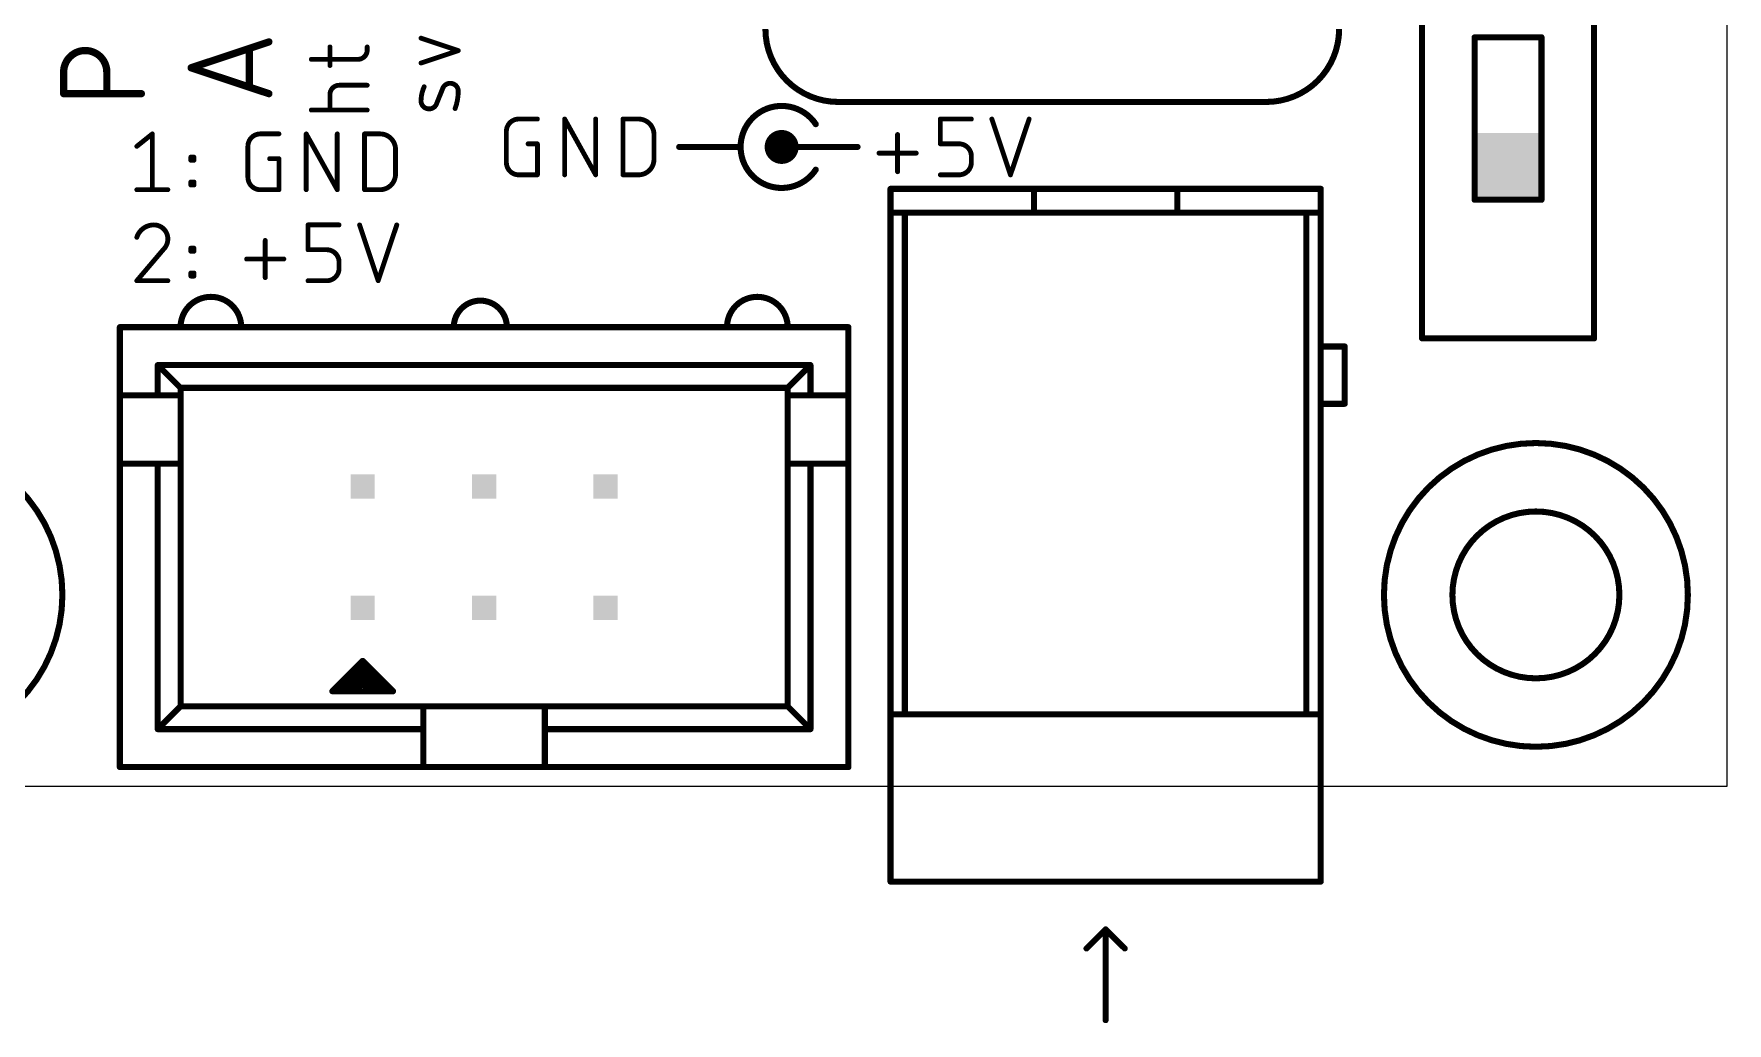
# Model space of a CAD drawing. Extents: x -12 to 55, y -5 to 108.
# Drawn here: x 7.58 to 43, y -4.96 to 15.74 of the extents above; entities that cross this region are included whole.
import ezdxf

# ---------------------------------------------------------------- set-up
doc = ezdxf.new("R2010")
doc.units = 0
for name, color, linetype in [('20', 30, 'CONTINUOUS'), ('21', 253, 'CONTINUOUS'), ('51', 253, 'CONTINUOUS')]:
    doc.layers.add(name, color=color, linetype=linetype)

# ---------------------------------------------------------------- blocks, each defined once
blk = doc.blocks.new('RECT')
blk.add_solid([(-0.5, -0.5), (0.5, -0.5), (-0.5, 0.5), (0.5, 0.5)])

msp = doc.modelspace()

# ---------------------------------------------------------------- linework, layer by layer
at = {"layer": '20'}
for p, q in [((43, 0), (43, 71)), ((0, 0), (43, 0))]:
    msp.add_line(p, q, dxfattribs=at)
at = {"layer": '21'}
for points, const_width in [([(10.872, 15.0331), (12.4976, 15.5749)], 0.1524), ([(16.4592, 15.3929), (15.6803, 15.6525)], 0.1016), ([(36.6175, 15.67), (36.6175, 14.77)], 0.127), ([(39.1175, 15.67), (37.7175, 15.67)], 0.127), ([(37.7175, 15.67), (37.7175, 12.27)], 0.127), ([(39.1175, 12.27), (39.1175, 15.67)], 0.127), ([(40.2175, 15.67), (40.2175, 14.77)], 0.127), ([(12.0912, 15.4395), (12.0912, 14.6267)], 0.1524), ([(13.3858, 15.2101), (14.3595, 15.2101)], 0.1016), ([(13.7753, 15.0803), (13.7753, 15.4697)], 0.1016), ([(14.5542, 15.4048), (14.5542, 15.4697)], 0.1016), ([(15.6803, 15.1333), (16.4592, 15.3929)], 0.1016), ([(8.205, 14.4912), (8.205, 14.9428)], 0.1524), ([(9.1081, 14.9428), (9.1081, 14.4912)], 0.1524), ([(12.4976, 14.4912), (10.872, 15.0331)], 0.1524), ([(9.8306, 14.4912), (8.205, 14.4912)], 0.1524), ([(13.7753, 14.1483), (13.7753, 14.4729)], 0.1016), ([(13.97, 14.6676), (14.5542, 14.6676)], 0.1016), ([(16.1346, 14.6027), (16.0048, 14.2781)], 0.1016), ([(14.5542, 14.1483), (13.3858, 14.1483)], 0.1016), ([(33.36, 14.318), (24.408, 14.318)], 0.127), ([(17.7251, 13.9604), (18.1146, 13.9604)], 0.1016), ([(18.6846, 12.7921), (18.6846, 13.9604)], 0.1016), ([(18.6846, 13.9604), (19.3338, 12.7921)], 0.1016), ([(19.3338, 12.7921), (19.3338, 13.9604)], 0.1016), ([(19.9038, 12.7921), (19.9038, 13.9604)], 0.1016), ([(19.9038, 13.9604), (20.2284, 13.9604)], 0.1016), ([(26.5424, 13.4412), (26.5424, 13.9604)], 0.1016), ([(26.5424, 13.9604), (27.1915, 13.9604)], 0.1016), ([(27.6205, 13.9604), (28.01, 12.7921)], 0.1016), ([(28.01, 12.7921), (28.3994, 13.9604)], 0.1016), ([(9.7352, 13.3896), (10.0597, 13.6492)], 0.1016), ([(10.0597, 13.6492), (10.0597, 12.4808)], 0.1016), ([(12.3189, 13.6492), (12.7084, 13.6492)], 0.1016), ([(13.2785, 12.4808), (13.2785, 13.6492)], 0.1016), ([(13.2785, 13.6492), (13.9276, 12.4808)], 0.1016), ([(13.9276, 12.4808), (13.9276, 13.6492)], 0.1016), ([(14.4977, 12.4808), (14.4977, 13.6492)], 0.1016), ([(14.4977, 13.6492), (14.8222, 13.6492)], 0.1016), ([(17.4654, 13.0517), (17.4654, 13.7008)], 0.1016), ([(17.9198, 13.4412), (18.1146, 13.4412)], 0.1016), ([(18.1146, 13.4412), (18.1146, 12.7921)], 0.1016), ([(20.553, 13.6359), (20.553, 13.1166)], 0.1016), ([(25.6478, 12.857), (25.6478, 13.6359)], 0.1016), ([(26.9319, 13.4412), (26.5424, 13.4412)], 0.1016), ([(10.8655, 13.0975), (10.8655, 13.1624)], 0.1016), ([(10.8655, 13.1624), (10.9304, 13.1624)], 0.1016), ([(10.9304, 13.0975), (10.8655, 13.0975)], 0.1016), ([(10.9304, 13.1624), (10.9304, 13.0975)], 0.1016), ([(12.0593, 12.7404), (12.0593, 13.3896)], 0.1016), ([(12.5136, 13.1299), (12.7084, 13.1299)], 0.1016), ([(12.7084, 13.1299), (12.7084, 12.4808)], 0.1016), ([(15.1468, 13.3246), (15.1468, 12.8054)], 0.1016), ([(22.35, 13.3763), (21.08, 13.3763)], 0.127), ([(23.2231, 13.3763), (24.8106, 13.3763)], 0.127), ([(25.2583, 13.2464), (26.0372, 13.2464)], 0.1016), ([(27.1915, 13.0517), (27.1915, 13.1815)], 0.1016), ([(36.6175, 13.17), (36.6175, 12.27)], 0.127), ([(40.2175, 13.17), (40.2175, 12.27)], 0.127), ([(18.1146, 12.7921), (17.7251, 12.7921)], 0.1016), ([(20.2284, 12.7921), (19.9038, 12.7921)], 0.1016), ([(26.5424, 12.7921), (26.9319, 12.7921)], 0.1016), ([(9.7352, 12.4808), (10.3843, 12.4808)], 0.1016), ([(10.8655, 12.5782), (10.8655, 12.6431)], 0.1016), ([(10.8655, 12.6431), (10.9304, 12.6431)], 0.1016), ([(10.9304, 12.5782), (10.8655, 12.5782)], 0.1016), ([(10.9304, 12.6431), (10.9304, 12.5782)], 0.1016), ([(12.7084, 12.4808), (12.3189, 12.4808)], 0.1016), ([(14.8222, 12.4808), (14.4977, 12.4808)], 0.1016), ([(28.5, 12.5), (25.5, 12.5)], 0.127), ([(25.5, 12.5), (25.5, 12)], 0.127), ([(28.5, 12.5), (28.5, 12)], 0.127), ([(28.5, 12.5), (28.8, 12.5)], 0.127), ([(31.5, 12.5), (31.2, 12.5)], 0.127), ([(31.5, 12), (31.5, 12.5)], 0.127), ([(31.5, 12.5), (34.5, 12.5)], 0.127), ([(34.5, 12.5), (34.5, 12)], 0.127), ([(25.5, 1.5), (25.5, 12)], 0.127), ([(25.5, 12), (25.8, 12)], 0.127), ([(25.8, 12), (28.5, 12)], 0.127), ([(25.8, 1.5), (25.8, 12)], 0.127), ([(28.5, 12), (28.8, 12)], 0.127), ([(31.2, 12), (31.5, 12)], 0.127), ([(31.5, 12), (34.2, 12)], 0.127), ([(34.2, 12), (34.5, 12)], 0.127), ([(34.2, 9.5), (34.2, 12)], 0.127), ([(34.5, 12), (34.5, 9.7)], 0.127), ([(37.7175, 12.27), (39.1175, 12.27)], 0.127), ([(13.3166, 11.2249), (13.3166, 11.7442)], 0.1016), ([(13.3166, 11.7442), (13.9657, 11.7442)], 0.1016), ([(14.3947, 11.7442), (14.7841, 10.5758)], 0.1016), ([(14.7841, 10.5758), (15.1736, 11.7442)], 0.1016), ([(12.4219, 10.6407), (12.4219, 11.4196)], 0.1016), ([(10.2869, 11.2249), (9.7352, 10.5758)], 0.1016), ([(10.8655, 11.1925), (10.8655, 11.2574)], 0.1016), ([(10.8655, 11.2574), (10.9304, 11.2574)], 0.1016), ([(10.9304, 11.1925), (10.8655, 11.1925)], 0.1016), ([(10.9304, 11.2574), (10.9304, 11.1925)], 0.1016), ([(12.0325, 11.0302), (12.8114, 11.0302)], 0.1016), ([(13.706, 11.2249), (13.3166, 11.2249)], 0.1016), ([(13.9657, 10.8354), (13.9657, 10.9653)], 0.1016), ([(9.7352, 10.5758), (10.3843, 10.5758)], 0.1016), ([(10.8655, 10.6732), (10.8655, 10.7381)], 0.1016), ([(10.8655, 10.7381), (10.9304, 10.7381)], 0.1016), ([(10.9304, 10.6732), (10.8655, 10.6732)], 0.1016), ([(10.9304, 10.7381), (10.9304, 10.6732)], 0.1016), ([(13.3166, 10.5758), (13.706, 10.5758)], 0.1016), ([(36.6175, 9.37), (36.6175, 10.67)], 0.127), ([(40.2175, 9.37), (40.2175, 10.67)], 0.127), ([(9.38, 9.6038), (24.62, 9.6038)], 0.127), ([(9.38, 8.175), (9.38, 9.6038)], 0.127), ([(24.62, 9.6038), (24.62, 8.175)], 0.127), ([(36.6175, 9.37), (40.2175, 9.37)], 0.127), ([(10.1737, 8.81), (23.8263, 8.81)], 0.127), ([(10.1737, 8.81), (10.1737, 8.175)], 0.127), ([(10.1737, 8.81), (10.65, 8.3338)], 0.127), ([(23.35, 8.3338), (23.8263, 8.81)], 0.127), ([(23.8263, 8.175), (23.8263, 8.81)], 0.127), ([(9.38, 6.7463), (9.38, 8.175)], 0.127), ([(10.1737, 8.175), (9.38, 8.175)], 0.127), ([(10.65, 8.175), (10.1737, 8.175)], 0.127), ([(10.65, 8.3338), (23.35, 8.3338)], 0.127), ([(10.65, 8.175), (10.65, 8.3338)], 0.127), ([(10.65, 6.7463), (10.65, 8.175)], 0.127), ([(23.35, 8.3338), (23.35, 8.175)], 0.127), ([(23.35, 8.175), (23.35, 6.7463)], 0.127), ([(23.35, 8.175), (23.8263, 8.175)], 0.127), ([(23.8263, 8.175), (24.62, 8.175)], 0.127), ([(24.62, 8.175), (24.62, 6.7463)], 0.127), ([(34.2, 1.5), (34.2, 7.7)], 0.127), ([(34.5, 7.5), (34.5, 1.5)], 0.127), ([(9.38, 0.3962), (9.38, 6.7463)], 0.127), ([(10.1737, 6.7463), (9.38, 6.7463)], 0.127), ([(10.65, 6.7463), (10.1737, 6.7463)], 0.127), ([(10.1737, 6.7463), (10.1737, 1.19)], 0.127), ([(10.65, 1.6662), (10.65, 6.7463)], 0.127), ([(23.35, 6.7463), (23.35, 1.6662)], 0.127), ([(23.35, 6.7463), (23.8263, 6.7463)], 0.127), ([(23.8263, 6.7463), (24.62, 6.7463)], 0.127), ([(23.8263, 6.7463), (23.8263, 1.19)], 0.127), ([(24.62, 6.7463), (24.62, 0.3962)], 0.127), ([(14.46, 2.6188), (13.825, 1.9838)], 0.127), ([(14.46, 2.46), (13.9837, 1.9838)], 0.127), ([(15.095, 1.9838), (14.46, 2.6188)], 0.127), ([(14.9362, 1.9838), (14.46, 2.46)], 0.127), ([(14.46, 2.3013), (14.1425, 1.9838)], 0.127), ([(14.46, 2.1425), (14.3012, 1.9838)], 0.127), ([(14.7775, 1.9838), (14.46, 2.3013)], 0.127), ([(14.6187, 1.9838), (14.46, 2.1425)], 0.127), ([(13.825, 1.9838), (13.9837, 1.9838)], 0.127), ([(13.9837, 1.9838), (14.1425, 1.9838)], 0.127), ([(14.1425, 1.9838), (14.3012, 1.9838)], 0.127), ([(14.3012, 1.9838), (14.6187, 1.9838)], 0.127), ([(14.6187, 1.9838), (14.7775, 1.9838)], 0.127), ([(14.7775, 1.9838), (14.9362, 1.9838)], 0.127), ([(14.9362, 1.9838), (15.095, 1.9838)], 0.127), ([(10.1737, 1.19), (10.65, 1.6662)], 0.127), ([(15.73, 1.6662), (10.65, 1.6662)], 0.127), ([(18.27, 1.6662), (15.73, 1.6662)], 0.127), ([(15.73, 1.6662), (15.73, 1.19)], 0.127), ([(23.35, 1.6662), (18.27, 1.6662)], 0.127), ([(18.27, 1.6662), (18.27, 1.19)], 0.127), ([(23.35, 1.6662), (23.8263, 1.19)], 0.127), ([(25.8, 1.5), (25.5, 1.5)], 0.127), ([(25.5, 1.5), (25.5, -2)], 0.127), ([(34.2, 1.5), (25.8, 1.5)], 0.127), ([(34.5, 1.5), (34.2, 1.5)], 0.127), ([(34.5, -2), (34.5, 1.5)], 0.127), ([(15.73, 1.19), (10.1737, 1.19)], 0.127), ([(15.73, 1.19), (15.73, 0.3962)], 0.127), ([(18.27, 1.19), (18.27, 0.3962)], 0.127), ([(18.27, 1.19), (23.8263, 1.19)], 0.127), ([(15.73, 0.3962), (9.38, 0.3962)], 0.127), ([(18.27, 0.3962), (15.73, 0.3962)], 0.127), ([(24.62, 0.3962), (18.27, 0.3962)], 0.127), ([(25.5, -2), (34.5, -2)], 0.127), ([(30, -3), (29.6, -3.4)], 0.127), ([(30, -4.9), (30, -3)], 0.127), ([(30, -3), (30.4, -3.4)], 0.127)]:
    msp.add_lwpolyline(points, dxfattribs=dict(at, const_width=const_width))
for points, const_width in [([(12.5096, 15.5388, 1), (12.4855, 15.6111)], 0.0762), ([(15.6883, 15.6766, 1), (15.6722, 15.6284)], 0.0508), ([(22.884, 15.842, 0.4142), (24.408, 14.318)], 0.127), ([(33.36, 14.318, 0.4142), (34.884, 15.842)], 0.127), ([(36.6493, 15.67, 1), (36.5857, 15.67)], 0.0635), ([(37.7175, 15.7018, 1), (37.7175, 15.6382)], 0.0635), ([(37.7493, 15.67, 1), (37.6857, 15.67)], 0.0635), ([(39.1493, 15.67, 1), (39.0857, 15.67)], 0.0635), ([(39.1175, 15.6382, 1), (39.1175, 15.7018)], 0.0635), ([(40.2493, 15.67, 1), (40.1857, 15.67)], 0.0635), ([(9.1081, 14.9428, 1), (8.205, 14.9428)], 0.1524), ([(12.1293, 15.4395, 1), (12.0531, 15.4395)], 0.0762), ([(13.3858, 15.2355, 1), (13.3858, 15.1847)], 0.0508), ([(13.8007, 15.4697, 1), (13.7499, 15.4697)], 0.0508), ([(14.3595, 15.2101, 0.4142), (14.5542, 15.4048)], 0.1016), ([(14.3595, 15.2355, 1), (14.3595, 15.1847)], 0.0508), ([(14.3595, 15.1847, 1), (14.3595, 15.2355)], 0.0508), ([(14.5796, 15.4697, 1), (14.5288, 15.4697)], 0.0508), ([(14.5796, 15.4048, 1), (14.5288, 15.4048)], 0.0508), ([(14.5288, 15.4048, 1), (14.5796, 15.4048)], 0.0508), ([(16.4672, 15.3688, 1), (16.4512, 15.417)], 0.0508), ([(16.4512, 15.3688, 1), (16.4672, 15.417)], 0.0508), ([(8.2431, 14.9428, 1), (8.1669, 14.9428)], 0.0762), ([(8.1669, 14.9428, 1), (8.2431, 14.9428)], 0.0762), ([(9.1462, 14.9428, 1), (9.07, 14.9428)], 0.0762), ([(9.07, 14.9428, 1), (9.1462, 14.9428)], 0.0762), ([(10.884, 15.0692, 1), (10.8599, 14.9969)], 0.0762), ([(10.8599, 15.0692, 1), (10.884, 14.9969)], 0.0762), ([(13.7499, 15.0803, 1), (13.8007, 15.0803)], 0.0508), ([(15.6722, 15.1574, 1), (15.6883, 15.1092)], 0.0508), ([(8.205, 14.5293, 1), (8.205, 14.4531)], 0.0762), ([(8.1669, 14.4912, 1), (8.2431, 14.4912)], 0.0762), ([(9.07, 14.4912, 1), (9.1462, 14.4912)], 0.0762), ([(9.8306, 14.4531, 1), (9.8306, 14.5293)], 0.0762), ([(12.0531, 14.6267, 1), (12.1293, 14.6267)], 0.0762), ([(12.4855, 14.4551, 1), (12.5096, 14.5273)], 0.0762), ([(13.97, 14.6676, 0.4142), (13.7753, 14.4729)], 0.1016), ([(13.8007, 14.4729, 1), (13.7499, 14.4729)], 0.0508), ([(13.97, 14.693, 1), (13.97, 14.6422)], 0.0508), ([(13.97, 14.6422, 1), (13.97, 14.693)], 0.0508), ([(14.5542, 14.6422, 1), (14.5542, 14.693)], 0.0508), ([(15.7452, 14.6351, 0.1025), (15.6803, 14.343)], 0.1016), ([(15.7683, 14.6247, 1), (15.722, 14.6456)], 0.0508), ([(16.4592, 14.5378, 0.8318), (16.1346, 14.6027)], 0.1016), ([(16.1111, 14.6121, 1), (16.1582, 14.5932)], 0.0508), ([(16.1582, 14.5932, 1), (16.1111, 14.6121)], 0.0508), ([(16.3943, 14.1808, 0.083), (16.4592, 14.5378)], 0.1016), ([(16.4846, 14.5374, 1), (16.4338, 14.5381)], 0.0508), ([(16.4338, 14.5381, 1), (16.4846, 14.5374)], 0.0508), ([(36.5857, 14.77, 1), (36.6493, 14.77)], 0.0635), ([(40.1857, 14.77, 1), (40.2493, 14.77)], 0.0635), ([(13.3858, 14.1737, 1), (13.3858, 14.1229)], 0.0508), ([(13.7499, 14.4729, 1), (13.8007, 14.4729)], 0.0508), ([(13.7499, 14.1483, 1), (13.8007, 14.1483)], 0.0508), ([(14.5542, 14.1229, 1), (14.5542, 14.1737)], 0.0508), ([(15.7057, 14.3427, 1), (15.6549, 14.3434)], 0.0508), ([(15.6803, 14.343, 0.8318), (16.0048, 14.2781)], 0.1016), ([(15.6549, 14.3434, 1), (15.7057, 14.3427)], 0.0508), ([(15.9812, 14.2876, 1), (16.0284, 14.2687)], 0.0508), ([(16.0284, 14.2687, 1), (15.9812, 14.2876)], 0.0508), ([(16.3704, 14.1894, 1), (16.4182, 14.1722)], 0.0508), ([(23.9375, 13.8525, 3.3028), (23.9375, 12.9)], 0.127), ([(24.408, 14.3498, 1), (24.408, 14.2863)], 0.0635), ([(24.408, 14.2863, 1), (24.408, 14.3498)], 0.0635), ([(33.36, 14.3498, 1), (33.36, 14.2863)], 0.0635), ([(33.36, 14.2863, 1), (33.36, 14.3498)], 0.0635), ([(17.7251, 13.9604, 0.4142), (17.4654, 13.7008)], 0.1016), ([(17.7251, 13.9858, 1), (17.7251, 13.9351)], 0.0508), ([(17.7251, 13.9351, 1), (17.7251, 13.9858)], 0.0508), ([(18.1146, 13.9351, 1), (18.1146, 13.9858)], 0.0508), ([(18.7068, 13.9728, 1), (18.6624, 13.9481)], 0.0508), ([(18.71, 13.9604, 1), (18.6592, 13.9604)], 0.0508), ([(19.3592, 13.9604, 1), (19.3084, 13.9604)], 0.0508), ([(19.9292, 13.9604, 1), (19.8784, 13.9604)], 0.0508), ([(19.9038, 13.9858, 1), (19.9038, 13.9351)], 0.0508), ([(20.553, 13.6359, 0.4142), (20.2284, 13.9604)], 0.1016), ([(20.2284, 13.9858, 1), (20.2284, 13.9351)], 0.0508), ([(20.2284, 13.9351, 1), (20.2284, 13.9858)], 0.0508), ([(23.9111, 13.8349, 1), (23.9639, 13.8701)], 0.0635), ([(26.5678, 13.9604, 1), (26.517, 13.9604)], 0.0508), ([(26.5424, 13.9858, 1), (26.5424, 13.9351)], 0.0508), ([(27.1915, 13.9351, 1), (27.1915, 13.9858)], 0.0508), ([(27.6446, 13.9685, 1), (27.5964, 13.9524)], 0.0508), ([(28.4235, 13.9524, 1), (28.3753, 13.9685)], 0.0508), ([(10.0851, 13.6492, 1), (10.0343, 13.6492)], 0.0508), ([(10.0756, 13.6294, 1), (10.0439, 13.669)], 0.0508), ([(12.3189, 13.6492, 0.4142), (12.0593, 13.3896)], 0.1016), ([(12.3189, 13.6746, 1), (12.3189, 13.6238)], 0.0508), ([(12.3189, 13.6238, 1), (12.3189, 13.6746)], 0.0508), ([(12.7084, 13.6238, 1), (12.7084, 13.6746)], 0.0508), ([(13.3039, 13.6492, 1), (13.2531, 13.6492)], 0.0508), ([(13.3007, 13.6615, 1), (13.2563, 13.6369)], 0.0508), ([(13.953, 13.6492, 1), (13.9022, 13.6492)], 0.0508), ([(14.5231, 13.6492, 1), (14.4723, 13.6492)], 0.0508), ([(14.4977, 13.6746, 1), (14.4977, 13.6238)], 0.0508), ([(15.1468, 13.3246, 0.4142), (14.8222, 13.6492)], 0.1016), ([(14.8222, 13.6746, 1), (14.8222, 13.6238)], 0.0508), ([(14.8222, 13.6238, 1), (14.8222, 13.6746)], 0.0508), ([(17.4908, 13.7008, 1), (17.44, 13.7008)], 0.0508), ([(17.44, 13.7008, 1), (17.4908, 13.7008)], 0.0508), ([(17.9198, 13.4666, 1), (17.9198, 13.4158)], 0.0508), ([(18.14, 13.4412, 1), (18.0892, 13.4412)], 0.0508), ([(18.1146, 13.4158, 1), (18.1146, 13.4666)], 0.0508), ([(20.5784, 13.6359, 1), (20.5276, 13.6359)], 0.0508), ([(20.5276, 13.6359, 1), (20.5784, 13.6359)], 0.0508), ([(23.2231, 13.1988, 1), (23.2231, 13.5537, 1), (23.2231, 13.1988)], 0.355), ([(25.6732, 13.6359, 1), (25.6224, 13.6359)], 0.0508), ([(26.5424, 13.4666, 1), (26.5424, 13.4158)], 0.0508), ([(26.517, 13.4412, 1), (26.5678, 13.4412)], 0.0508), ([(27.1915, 13.1815, 0.4142), (26.9319, 13.4412)], 0.1016), ([(26.9319, 13.4666, 1), (26.9319, 13.4158)], 0.0508), ([(26.9319, 13.4158, 1), (26.9319, 13.4666)], 0.0508), ([(9.7193, 13.4094, 1), (9.751, 13.3697)], 0.0508), ([(10.8909, 13.1624, 1), (10.8401, 13.1624)], 0.0508), ([(10.8655, 13.1878, 1), (10.8655, 13.137)], 0.0508), ([(10.8655, 13.1229, 1), (10.8655, 13.0721)], 0.0508), ([(10.8401, 13.0975, 1), (10.8909, 13.0975)], 0.0508), ([(10.9558, 13.1624, 1), (10.905, 13.1624)], 0.0508), ([(10.905, 13.0975, 1), (10.9558, 13.0975)], 0.0508), ([(10.9304, 13.137, 1), (10.9304, 13.1878)], 0.0508), ([(10.9304, 13.0721, 1), (10.9304, 13.1229)], 0.0508), ([(12.0847, 13.3896, 1), (12.0339, 13.3896)], 0.0508), ([(12.0339, 13.3896, 1), (12.0847, 13.3896)], 0.0508), ([(12.5136, 13.1553, 1), (12.5136, 13.1045)], 0.0508), ([(12.7338, 13.1299, 1), (12.683, 13.1299)], 0.0508), ([(12.7084, 13.1045, 1), (12.7084, 13.1553)], 0.0508), ([(15.1722, 13.3246, 1), (15.1214, 13.3246)], 0.0508), ([(15.1214, 13.3246, 1), (15.1722, 13.3246)], 0.0508), ([(20.2284, 12.7921, 0.4142), (20.553, 13.1166)], 0.1016), ([(20.5784, 13.1166, 1), (20.5276, 13.1166)], 0.0508), ([(20.5276, 13.1166, 1), (20.5784, 13.1166)], 0.0508), ([(21.08, 13.408, 1), (21.08, 13.3445)], 0.0635), ([(22.35, 13.3445, 1), (22.35, 13.408)], 0.0635), ([(23.2231, 13.408, 1), (23.2231, 13.3445)], 0.0635), ([(24.8106, 13.3445, 1), (24.8106, 13.408)], 0.0635), ([(25.2583, 13.2718, 1), (25.2583, 13.221)], 0.0508), ([(26.0372, 13.221, 1), (26.0372, 13.2718)], 0.0508), ([(27.2169, 13.1815, 1), (27.1661, 13.1815)], 0.0508), ([(27.1661, 13.1815, 1), (27.2169, 13.1815)], 0.0508), ([(36.6493, 13.17, 1), (36.5857, 13.17)], 0.0635), ([(40.2493, 13.17, 1), (40.1857, 13.17)], 0.0635), ([(12.0593, 12.7404, 0.4142), (12.3189, 12.4808)], 0.1016), ([(12.0847, 12.7404, 1), (12.0339, 12.7404)], 0.0508), ([(12.0339, 12.7404, 1), (12.0847, 12.7404)], 0.0508), ([(14.8222, 12.4808, 0.4142), (15.1468, 12.8054)], 0.1016), ([(15.1722, 12.8054, 1), (15.1214, 12.8054)], 0.0508), ([(15.1214, 12.8054, 1), (15.1722, 12.8054)], 0.0508), ([(17.4654, 13.0517, 0.4142), (17.7251, 12.7921)], 0.1016), ([(17.4908, 13.0517, 1), (17.44, 13.0517)], 0.0508), ([(17.44, 13.0517, 1), (17.4908, 13.0517)], 0.0508), ([(17.7251, 12.8175, 1), (17.7251, 12.7667)], 0.0508), ([(17.7251, 12.7667, 1), (17.7251, 12.8175)], 0.0508), ([(18.0892, 12.7921, 1), (18.14, 12.7921)], 0.0508), ([(18.1146, 12.7667, 1), (18.1146, 12.8175)], 0.0508), ([(18.6592, 12.7921, 1), (18.71, 12.7921)], 0.0508), ([(19.3084, 12.7921, 1), (19.3592, 12.7921)], 0.0508), ([(19.3115, 12.7797, 1), (19.356, 12.8044)], 0.0508), ([(19.9038, 12.8175, 1), (19.9038, 12.7667)], 0.0508), ([(19.8784, 12.7921, 1), (19.9292, 12.7921)], 0.0508), ([(20.2284, 12.8174, 1), (20.2284, 12.7667)], 0.0508), ([(20.2284, 12.7667, 1), (20.2284, 12.8175)], 0.0508), ([(23.9639, 12.8824, 1), (23.9111, 12.9176)], 0.0635), ([(25.6224, 12.857, 1), (25.6732, 12.857)], 0.0508), ([(26.5424, 12.8175, 1), (26.5424, 12.7667)], 0.0508), ([(26.9319, 12.7921, 0.4142), (27.1915, 13.0517)], 0.1016), ([(26.9319, 12.8175, 1), (26.9319, 12.7667)], 0.0508), ([(26.9319, 12.7667, 1), (26.9319, 12.8175)], 0.0508), ([(27.2169, 13.0517, 1), (27.1661, 13.0517)], 0.0508), ([(27.1661, 13.0517, 1), (27.2169, 13.0517)], 0.0508), ([(27.9859, 12.8001, 1), (28.0341, 12.784)], 0.0508), ([(27.9859, 12.784, 1), (28.0341, 12.8001)], 0.0508), ([(9.7352, 12.5062, 1), (9.7352, 12.4554)], 0.0508), ([(10.0343, 12.4808, 1), (10.0851, 12.4808)], 0.0508), ([(10.3843, 12.4554, 1), (10.3843, 12.5062)], 0.0508), ([(10.8909, 12.6431, 1), (10.8401, 12.6431)], 0.0508), ([(10.8655, 12.6685, 1), (10.8655, 12.6177)], 0.0508), ([(10.8655, 12.6036, 1), (10.8655, 12.5528)], 0.0508), ([(10.8401, 12.5782, 1), (10.8909, 12.5782)], 0.0508), ([(10.9558, 12.6431, 1), (10.905, 12.6431)], 0.0508), ([(10.905, 12.5782, 1), (10.9558, 12.5782)], 0.0508), ([(10.9304, 12.6177, 1), (10.9304, 12.6685)], 0.0508), ([(10.9304, 12.5528, 1), (10.9304, 12.6036)], 0.0508), ([(12.3189, 12.5062, 1), (12.3189, 12.4554)], 0.0508), ([(12.3189, 12.4554, 1), (12.3189, 12.5062)], 0.0508), ([(12.683, 12.4808, 1), (12.7338, 12.4808)], 0.0508), ([(12.7084, 12.4554, 1), (12.7084, 12.5062)], 0.0508), ([(13.2531, 12.4808, 1), (13.3039, 12.4808)], 0.0508), ([(13.9022, 12.4808, 1), (13.953, 12.4808)], 0.0508), ([(13.9054, 12.4685, 1), (13.9498, 12.4931)], 0.0508), ([(14.4977, 12.5062, 1), (14.4977, 12.4554)], 0.0508), ([(14.4723, 12.4808, 1), (14.5231, 12.4808)], 0.0508), ([(14.8222, 12.5062, 1), (14.8222, 12.4554)], 0.0508), ([(14.8222, 12.4554, 1), (14.8222, 12.5062)], 0.0508), ([(25.5, 12.5318, 1), (25.5, 12.4682)], 0.0635), ([(25.5317, 12.5, 1), (25.4683, 12.5)], 0.0635), ([(28.5, 12.5318, 1), (28.5, 12.4682)], 0.0635), ([(28.5317, 12.5, 1), (28.4683, 12.5)], 0.0635), ([(28.5, 12.4682, 1), (28.5, 12.5318)], 0.0635), ([(28.8, 12.4682, 1), (28.8, 12.5318)], 0.0635), ([(31.2, 12.5318, 1), (31.2, 12.4682)], 0.0635), ([(31.5, 12.5318, 1), (31.5, 12.4682)], 0.0635), ([(31.5317, 12.5, 1), (31.4683, 12.5)], 0.0635), ([(31.5, 12.4682, 1), (31.5, 12.5318)], 0.0635), ([(34.5318, 12.5, 1), (34.4682, 12.5)], 0.0635), ([(34.5, 12.4682, 1), (34.5, 12.5318)], 0.0635), ([(25.5, 12.0318, 1), (25.5, 11.9682)], 0.0635), ([(25.5317, 12, 1), (25.4683, 12)], 0.0635), ([(25.8, 12.0318, 1), (25.8, 11.9682)], 0.0635), ([(25.8317, 12, 1), (25.7683, 12)], 0.0635), ([(25.8, 11.9682, 1), (25.8, 12.0318)], 0.0635), ([(28.5, 12.0318, 1), (28.5, 11.9682)], 0.0635), ([(28.5, 11.9682, 1), (28.5, 12.0318)], 0.0635), ([(28.8, 11.9682, 1), (28.8, 12.0318)], 0.0635), ([(31.2, 12.0318, 1), (31.2, 11.9682)], 0.0635), ([(31.5, 12.0318, 1), (31.5, 11.9682)], 0.0635), ([(31.5, 11.9682, 1), (31.5, 12.0318)], 0.0635), ([(34.2, 12.0318, 1), (34.2, 11.9682)], 0.0635), ([(34.2318, 12, 1), (34.1683, 12)], 0.0635), ([(34.2, 11.9682, 1), (34.2, 12.0318)], 0.0635), ([(34.5318, 12, 1), (34.4682, 12)], 0.0635), ([(34.5, 11.9682, 1), (34.5, 12.0318)], 0.0635), ([(36.5857, 12.27, 1), (36.6493, 12.27)], 0.0635), ([(37.6857, 12.27, 1), (37.7493, 12.27)], 0.0635), ([(37.7175, 12.3018, 1), (37.7175, 12.2383)], 0.0635), ([(39.0857, 12.27, 1), (39.1493, 12.27)], 0.0635), ([(39.1175, 12.2383, 1), (39.1175, 12.3018)], 0.0635), ([(40.1857, 12.27, 1), (40.2493, 12.27)], 0.0635), ([(10.0922, 11.7442, 0.3252), (9.7352, 11.4846)], 0.1016), ([(10.3843, 11.4521, 0.4142), (10.0922, 11.7442)], 0.1016), ([(10.0922, 11.7696, 1), (10.0922, 11.7188)], 0.0508), ([(10.0922, 11.7188, 1), (10.0922, 11.7696)], 0.0508), ([(13.342, 11.7442, 1), (13.2912, 11.7442)], 0.0508), ([(13.3166, 11.7696, 1), (13.3166, 11.7188)], 0.0508), ([(13.9657, 11.7188, 1), (13.9657, 11.7696)], 0.0508), ([(14.4188, 11.7522, 1), (14.3706, 11.7362)], 0.0508), ([(15.1977, 11.7362, 1), (15.1495, 11.7522)], 0.0508), ([(25.4683, 12, 1), (25.5317, 12)], 0.0635), ([(28.4683, 12, 1), (28.5317, 12)], 0.0635), ([(31.4683, 12, 1), (31.5317, 12)], 0.0635), ([(34.4682, 12, 1), (34.5318, 12)], 0.0635), ([(9.711, 11.4924, 1), (9.7593, 11.4767)], 0.0508), ([(10.2869, 11.2249, 0.2053), (10.3843, 11.4521)], 0.1016), ([(10.4097, 11.4521, 1), (10.3589, 11.4521)], 0.0508), ([(10.3589, 11.4521, 1), (10.4097, 11.4521)], 0.0508), ([(12.4473, 11.4196, 1), (12.3965, 11.4196)], 0.0508), ([(10.2694, 11.2433, 1), (10.3044, 11.2065)], 0.0508), ([(10.3063, 11.2085, 1), (10.2676, 11.2414)], 0.0508), ([(10.8909, 11.2574, 1), (10.8401, 11.2574)], 0.0508), ([(10.8655, 11.2828, 1), (10.8655, 11.232)], 0.0508), ([(10.8655, 11.2179, 1), (10.8655, 11.1671)], 0.0508), ([(10.8401, 11.1925, 1), (10.8909, 11.1925)], 0.0508), ([(10.9558, 11.2574, 1), (10.905, 11.2574)], 0.0508), ([(10.905, 11.1925, 1), (10.9558, 11.1925)], 0.0508), ([(10.9304, 11.232, 1), (10.9304, 11.2828)], 0.0508), ([(10.9304, 11.1671, 1), (10.9304, 11.2179)], 0.0508), ([(12.0325, 11.0556, 1), (12.0325, 11.0048)], 0.0508), ([(12.8114, 11.0048, 1), (12.8114, 11.0556)], 0.0508), ([(13.3166, 11.2503, 1), (13.3166, 11.1995)], 0.0508), ([(13.2912, 11.2249, 1), (13.342, 11.2249)], 0.0508), ([(13.9657, 10.9653, 0.4142), (13.706, 11.2249)], 0.1016), ([(13.706, 11.2503, 1), (13.706, 11.1995)], 0.0508), ([(13.706, 11.1995, 1), (13.706, 11.2503)], 0.0508), ([(13.9911, 10.9653, 1), (13.9403, 10.9653)], 0.0508), ([(13.9403, 10.9653, 1), (13.9911, 10.9653)], 0.0508), ([(9.7352, 10.6012, 1), (9.7352, 10.5504)], 0.0508), ([(10.3843, 10.5504, 1), (10.3843, 10.6012)], 0.0508), ([(10.8909, 10.7381, 1), (10.8401, 10.7381)], 0.0508), ([(10.8655, 10.7635, 1), (10.8655, 10.7127)], 0.0508), ([(10.8655, 10.6986, 1), (10.8655, 10.6478)], 0.0508), ([(10.8401, 10.6732, 1), (10.8909, 10.6732)], 0.0508), ([(10.9558, 10.7381, 1), (10.905, 10.7381)], 0.0508), ([(10.905, 10.6732, 1), (10.9558, 10.6732)], 0.0508), ([(10.9304, 10.7127, 1), (10.9304, 10.7635)], 0.0508), ([(10.9304, 10.6478, 1), (10.9304, 10.6986)], 0.0508), ([(12.3965, 10.6407, 1), (12.4473, 10.6407)], 0.0508), ([(13.3166, 10.6012, 1), (13.3166, 10.5504)], 0.0508), ([(13.706, 10.5758, 0.4142), (13.9657, 10.8354)], 0.1016), ([(13.706, 10.6012, 1), (13.706, 10.5504)], 0.0508), ([(13.706, 10.5504, 1), (13.706, 10.6012)], 0.0508), ([(13.9911, 10.8354, 1), (13.9403, 10.8354)], 0.0508), ([(13.9403, 10.8354, 1), (13.9911, 10.8354)], 0.0508), ([(36.6493, 10.67, 1), (36.5857, 10.67)], 0.0635), ([(40.2493, 10.67, 1), (40.1857, 10.67)], 0.0635), ([(9.7158, 10.5923, 1), (9.7545, 10.5593)], 0.0508), ([(11.92, 9.6038, 1), (10.65, 9.6038)], 0.127), ([(14.76, 10.5838, 1), (14.8082, 10.5678)], 0.0508), ([(14.76, 10.5678, 1), (14.8082, 10.5838)], 0.0508), ([(23.35, 9.6038, 1), (22.08, 9.6038)], 0.127), ([(17.4763, 9.6038, 1), (16.365, 9.6038)], 0.127), ([(9.38, 9.6356, 1), (9.38, 9.572)], 0.0635), ([(9.4118, 9.6038, 1), (9.3483, 9.6038)], 0.0635), ([(10.6182, 9.6038, 1), (10.6818, 9.6038)], 0.0635), ([(11.8882, 9.6038, 1), (11.9518, 9.6038)], 0.0635), ([(16.3333, 9.6038, 1), (16.3968, 9.6038)], 0.0635), ([(17.4446, 9.6038, 1), (17.5081, 9.6038)], 0.0635), ([(22.0483, 9.6038, 1), (22.1118, 9.6038)], 0.0635), ([(23.3183, 9.6038, 1), (23.3818, 9.6038)], 0.0635), ([(24.6517, 9.6038, 1), (24.5883, 9.6038)], 0.0635), ([(24.62, 9.572, 1), (24.62, 9.6356)], 0.0635), ([(34.4682, 9.7, 1), (34.5318, 9.7)], 0.0635), ([(34.1683, 9.5, 1), (34.2318, 9.5)], 0.0635), ([(36.6175, 9.4018, 1), (36.6175, 9.3383)], 0.0635), ([(36.5857, 9.37, 1), (36.6493, 9.37)], 0.0635), ([(40.1857, 9.37, 1), (40.2493, 9.37)], 0.0635), ([(40.2175, 9.3383, 1), (40.2175, 9.4018)], 0.0635), ([(10.2055, 8.81, 1), (10.1419, 8.81)], 0.0635), ([(10.1737, 8.8418, 1), (10.1737, 8.7782)], 0.0635), ([(10.1961, 8.8325, 1), (10.1513, 8.7875)], 0.0635), ([(23.858, 8.81, 1), (23.7946, 8.81)], 0.0635), ([(23.8487, 8.7875, 1), (23.8039, 8.8325)], 0.0635), ([(23.8263, 8.7782, 1), (23.8263, 8.8418)], 0.0635), ([(9.38, 8.2068, 1), (9.38, 8.1433)], 0.0635), ([(9.4118, 8.175, 1), (9.3483, 8.175)], 0.0635), ([(9.3483, 8.175, 1), (9.4118, 8.175)], 0.0635), ([(10.1419, 8.175, 1), (10.2055, 8.175)], 0.0635), ([(10.1737, 8.2068, 1), (10.1737, 8.1433)], 0.0635), ([(10.1737, 8.1433, 1), (10.1737, 8.2068)], 0.0635), ([(10.65, 8.3656, 1), (10.65, 8.302)], 0.0635), ([(10.6818, 8.3338, 1), (10.6182, 8.3338)], 0.0635), ([(10.6818, 8.175, 1), (10.6182, 8.175)], 0.0635), ([(10.6182, 8.175, 1), (10.6818, 8.175)], 0.0635), ([(10.6276, 8.3113, 1), (10.6724, 8.3563)], 0.0635), ([(10.65, 8.1433, 1), (10.65, 8.2068)], 0.0635), ([(23.3276, 8.3563, 1), (23.3724, 8.3113)], 0.0635), ([(23.35, 8.2068, 1), (23.35, 8.1433)], 0.0635), ([(23.3818, 8.3338, 1), (23.3183, 8.3338)], 0.0635), ([(23.3818, 8.175, 1), (23.3183, 8.175)], 0.0635), ([(23.3183, 8.175, 1), (23.3818, 8.175)], 0.0635), ([(23.35, 8.302, 1), (23.35, 8.3656)], 0.0635), ([(23.8263, 8.2068, 1), (23.8263, 8.1433)], 0.0635), ([(23.7946, 8.175, 1), (23.858, 8.175)], 0.0635), ([(23.8263, 8.1433, 1), (23.8263, 8.2068)], 0.0635), ([(24.6517, 8.175, 1), (24.5883, 8.175)], 0.0635), ([(24.5883, 8.175, 1), (24.6517, 8.175)], 0.0635), ([(24.62, 8.1433, 1), (24.62, 8.2068)], 0.0635), ([(34.2318, 7.7, 1), (34.1683, 7.7)], 0.0635), ([(34.5318, 7.5, 1), (34.4682, 7.5)], 0.0635), ([(5, 0.8211, 1), (5, 7.1789, 1), (5, 0.8211)], 0.127), ([(39, 0.8211, 1), (39, 7.1789, 1), (39, 0.8211)], 0.127), ([(9.38, 6.7781, 1), (9.38, 6.7146)], 0.0635), ([(9.4118, 6.7463, 1), (9.3483, 6.7463)], 0.0635), ([(9.3483, 6.7463, 1), (9.4118, 6.7463)], 0.0635), ([(10.2055, 6.7463, 1), (10.1419, 6.7463)], 0.0635), ([(10.1737, 6.7781, 1), (10.1737, 6.7146)], 0.0635), ([(10.1737, 6.7146, 1), (10.1737, 6.7781)], 0.0635), ([(10.6818, 6.7463, 1), (10.6182, 6.7463)], 0.0635), ([(10.6182, 6.7463, 1), (10.6818, 6.7463)], 0.0635), ([(10.65, 6.7146, 1), (10.65, 6.7781)], 0.0635), ([(23.35, 6.7781, 1), (23.35, 6.7146)], 0.0635), ([(23.3818, 6.7463, 1), (23.3183, 6.7463)], 0.0635), ([(23.3183, 6.7463, 1), (23.3818, 6.7463)], 0.0635), ([(23.8263, 6.7781, 1), (23.8263, 6.7146)], 0.0635), ([(23.858, 6.7463, 1), (23.7946, 6.7463)], 0.0635), ([(23.8263, 6.7146, 1), (23.8263, 6.7781)], 0.0635), ([(24.6517, 6.7463, 1), (24.5883, 6.7463)], 0.0635), ([(24.5883, 6.7463, 1), (24.6517, 6.7463)], 0.0635), ([(24.62, 6.7146, 1), (24.62, 6.7781)], 0.0635), ([(39, 2.2537, 1), (39, 5.7463, 1), (39, 2.2537)], 0.127), ([(14.4825, 2.6413, 1), (14.4375, 2.5963)], 0.0635), ([(14.4825, 2.4825, 1), (14.4375, 2.4375)], 0.0635), ([(14.4825, 2.5963, 1), (14.4375, 2.6413)], 0.0635), ([(14.4824, 2.4375, 1), (14.4376, 2.4825)], 0.0635), ([(14.4825, 2.3238, 1), (14.4375, 2.2788)], 0.0635), ([(14.4825, 2.165, 1), (14.4375, 2.12)], 0.0635), ([(14.4825, 2.2788, 1), (14.4375, 2.3238)], 0.0635), ([(14.4824, 2.12, 1), (14.4376, 2.165)], 0.0635), ([(13.8025, 2.0063, 1), (13.8475, 1.9613)], 0.0635), ([(13.825, 2.0156, 1), (13.825, 1.9521)], 0.0635), ([(13.9837, 2.0156, 1), (13.9837, 1.9521)], 0.0635), ([(13.9613, 2.0063, 1), (14.0061, 1.9613)], 0.0635), ([(13.9837, 1.9521, 1), (13.9837, 2.0156)], 0.0635), ([(14.12, 2.0063, 1), (14.165, 1.9613)], 0.0635), ([(14.1425, 2.0156, 1), (14.1425, 1.9521)], 0.0635), ([(14.1425, 1.9521, 1), (14.1425, 2.0156)], 0.0635), ([(14.3012, 2.0156, 1), (14.3012, 1.9521)], 0.0635), ([(14.2788, 2.0063, 1), (14.3236, 1.9613)], 0.0635), ([(14.3012, 1.9521, 1), (14.3012, 2.0156)], 0.0635), ([(14.6187, 2.0156, 1), (14.6187, 1.9521)], 0.0635), ([(14.5962, 1.9613, 1), (14.6412, 2.0063)], 0.0635), ([(14.6187, 1.9521, 1), (14.6187, 2.0156)], 0.0635), ([(14.7775, 2.0156, 1), (14.7775, 1.9521)], 0.0635), ([(14.755, 1.9613, 1), (14.8, 2.0063)], 0.0635), ([(14.7775, 1.9521, 1), (14.7775, 2.0156)], 0.0635), ([(14.9362, 2.0156, 1), (14.9362, 1.9521)], 0.0635), ([(14.9137, 1.9613, 1), (14.9587, 2.0063)], 0.0635), ([(14.9362, 1.9521, 1), (14.9362, 2.0156)], 0.0635), ([(15.0725, 1.9613, 1), (15.1175, 2.0063)], 0.0635), ([(15.095, 1.9521, 1), (15.095, 2.0156)], 0.0635), ([(10.6182, 1.6662, 1), (10.6818, 1.6662)], 0.0635), ([(10.65, 1.698, 1), (10.65, 1.6345)], 0.0635), ([(10.6724, 1.6437, 1), (10.6276, 1.6887)], 0.0635), ([(15.7618, 1.6662, 1), (15.6982, 1.6662)], 0.0635), ([(15.73, 1.698, 1), (15.73, 1.6345)], 0.0635), ([(15.73, 1.6345, 1), (15.73, 1.698)], 0.0635), ([(18.27, 1.698, 1), (18.27, 1.6345)], 0.0635), ([(18.3017, 1.6662, 1), (18.2383, 1.6662)], 0.0635), ([(18.27, 1.6345, 1), (18.27, 1.698)], 0.0635), ([(23.3724, 1.6887, 1), (23.3276, 1.6437)], 0.0635), ([(23.3183, 1.6662, 1), (23.3818, 1.6662)], 0.0635), ([(23.35, 1.6345, 1), (23.35, 1.698)], 0.0635), ([(25.5, 1.5317, 1), (25.5, 1.4683)], 0.0635), ([(25.5317, 1.5, 1), (25.4683, 1.5)], 0.0635), ([(25.4683, 1.5, 1), (25.5317, 1.5)], 0.0635), ([(25.8, 1.5317, 1), (25.8, 1.4683)], 0.0635), ([(25.7683, 1.5, 1), (25.8317, 1.5)], 0.0635), ([(25.8, 1.4683, 1), (25.8, 1.5317)], 0.0635), ([(34.2, 1.5317, 1), (34.2, 1.4683)], 0.0635), ([(34.1683, 1.5, 1), (34.2318, 1.5)], 0.0635), ([(34.2, 1.4683, 1), (34.2, 1.5317)], 0.0635), ([(34.5318, 1.5, 1), (34.4682, 1.5)], 0.0635), ([(34.4682, 1.5, 1), (34.5318, 1.5)], 0.0635), ([(34.5, 1.4683, 1), (34.5, 1.5317)], 0.0635), ([(10.1419, 1.19, 1), (10.2055, 1.19)], 0.0635), ([(10.1737, 1.2217, 1), (10.1737, 1.1583)], 0.0635), ([(10.1513, 1.2125, 1), (10.1961, 1.1675)], 0.0635), ([(15.7618, 1.19, 1), (15.6982, 1.19)], 0.0635), ([(15.6982, 1.19, 1), (15.7618, 1.19)], 0.0635), ([(15.73, 1.1583, 1), (15.73, 1.2217)], 0.0635), ([(18.3017, 1.19, 1), (18.2383, 1.19)], 0.0635), ([(18.27, 1.2217, 1), (18.27, 1.1583)], 0.0635), ([(18.2383, 1.19, 1), (18.3017, 1.19)], 0.0635), ([(23.7946, 1.19, 1), (23.858, 1.19)], 0.0635), ([(23.8039, 1.1675, 1), (23.8487, 1.2125)], 0.0635), ([(23.8263, 1.1583, 1), (23.8263, 1.2217)], 0.0635), ([(9.38, 0.4279, 1), (9.38, 0.3644)], 0.0635), ([(9.3483, 0.3962, 1), (9.4118, 0.3962)], 0.0635), ([(15.6982, 0.3962, 1), (15.7618, 0.3962)], 0.0635), ([(15.73, 0.4279, 1), (15.73, 0.3644)], 0.0635), ([(15.73, 0.3644, 1), (15.73, 0.4279)], 0.0635), ([(18.27, 0.4279, 1), (18.27, 0.3644)], 0.0635), ([(18.2383, 0.3962, 1), (18.3017, 0.3962)], 0.0635), ([(18.27, 0.3644, 1), (18.27, 0.4279)], 0.0635), ([(24.5883, 0.3962, 1), (24.6517, 0.3962)], 0.0635), ([(24.62, 0.3644, 1), (24.62, 0.4279)], 0.0635), ([(25.5, -1.9683, 1), (25.5, -2.0318)], 0.0635), ([(25.4683, -2, 1), (25.5317, -2)], 0.0635), ([(34.4682, -2, 1), (34.5318, -2)], 0.0635), ([(34.5, -2.0318, 1), (34.5, -1.9683)], 0.0635), ([(30.0225, -2.9775, 1), (29.9775, -3.0225)], 0.0635), ([(30.0317, -3, 1), (29.9683, -3)], 0.0635), ([(30.0225, -3.0225, 1), (29.9775, -2.9775)], 0.0635), ([(29.5775, -3.3775, 1), (29.6225, -3.4225)], 0.0635), ([(30.3775, -3.4225, 1), (30.4225, -3.3775)], 0.0635), ([(29.9683, -4.9, 1), (30.0317, -4.9)], 0.0635)]:
    msp.add_lwpolyline(points, format="xyb", dxfattribs=dict(at, const_width=const_width))
at = {"layer": '51', "const_width": 0.127}
for points in [[(36.6175, 17.27), (36.6175, 15.67)], [(40.2175, 17.27), (40.2175, 15.67)], [(36.6175, 14.77), (36.6175, 13.17)], [(40.2175, 14.77), (40.2175, 13.17)], [(31.2, 12.5), (28.8, 12.5)], [(28.8, 12), (31.2, 12)], [(36.6175, 12.27), (36.6175, 10.67)], [(40.2175, 12.27), (40.2175, 10.67)], [(34.2, 7.7), (34.2, 9.5)], [(34.5, 9.2), (34.5, 9.7)], [(34.5, 8), (34.5, 9.2)], [(34.5, 9.2), (35, 9.2)], [(35, 9.2), (35, 8)], [(34.5, 7.5), (34.5, 8)], [(35, 8), (34.5, 8)]]:
    msp.add_lwpolyline(points, dxfattribs=at)
at = {"layer": '51', "const_width": 0.0635}
for points in [[(36.5857, 15.67, 1), (36.6493, 15.67)], [(40.1857, 15.67, 1), (40.2493, 15.67)], [(36.6493, 14.77, 1), (36.5857, 14.77)], [(40.2493, 14.77, 1), (40.1857, 14.77)], [(36.5857, 13.17, 1), (36.6493, 13.17)], [(40.1857, 13.17, 1), (40.2493, 13.17)], [(28.8, 12.5318, 1), (28.8, 12.4682)], [(31.2, 12.4682, 1), (31.2, 12.5318)], [(28.8, 12.0318, 1), (28.8, 11.9682)], [(31.2, 11.9682, 1), (31.2, 12.0318)], [(36.6493, 12.27, 1), (36.5857, 12.27)], [(40.2493, 12.27, 1), (40.1857, 12.27)], [(36.5857, 10.67, 1), (36.6493, 10.67)], [(40.1857, 10.67, 1), (40.2493, 10.67)], [(34.2318, 9.5, 1), (34.1683, 9.5)], [(34.5318, 9.7, 1), (34.4682, 9.7)], [(34.5, 9.2318, 1), (34.5, 9.1683)], [(34.5318, 9.2, 1), (34.4682, 9.2)], [(34.4682, 9.2, 1), (34.5318, 9.2)], [(35.0318, 9.2, 1), (34.9682, 9.2)], [(35, 9.1683, 1), (35, 9.2318)], [(34.5, 8.0318, 1), (34.5, 7.9683)], [(34.5318, 8, 1), (34.4682, 8)], [(34.4682, 8, 1), (34.5318, 8)], [(34.9682, 8, 1), (35.0318, 8)], [(35, 7.9683, 1), (35, 8.0318)], [(34.1683, 7.7, 1), (34.2318, 7.7)], [(34.4682, 7.5, 1), (34.5318, 7.5)]]:
    msp.add_lwpolyline(points, format="xyb", dxfattribs=at)

# ---------------------------------------------------------------- block references
at = {"layer": '21', "xscale": 1.4, "yscale": 1.4, "rotation": 270}
msp.add_blockref('RECT', (38.4175, 12.97), dxfattribs=at)
at = {"layer": '51', "xscale": 0.508, "yscale": 0.508}
for p in [(14.46, 6.27), (17, 6.27), (19.54, 6.27), (14.46, 3.73), (17, 3.73), (19.54, 3.73)]:
    msp.add_blockref('RECT', p, dxfattribs=at)

doc.saveas('drawing.dxf')
